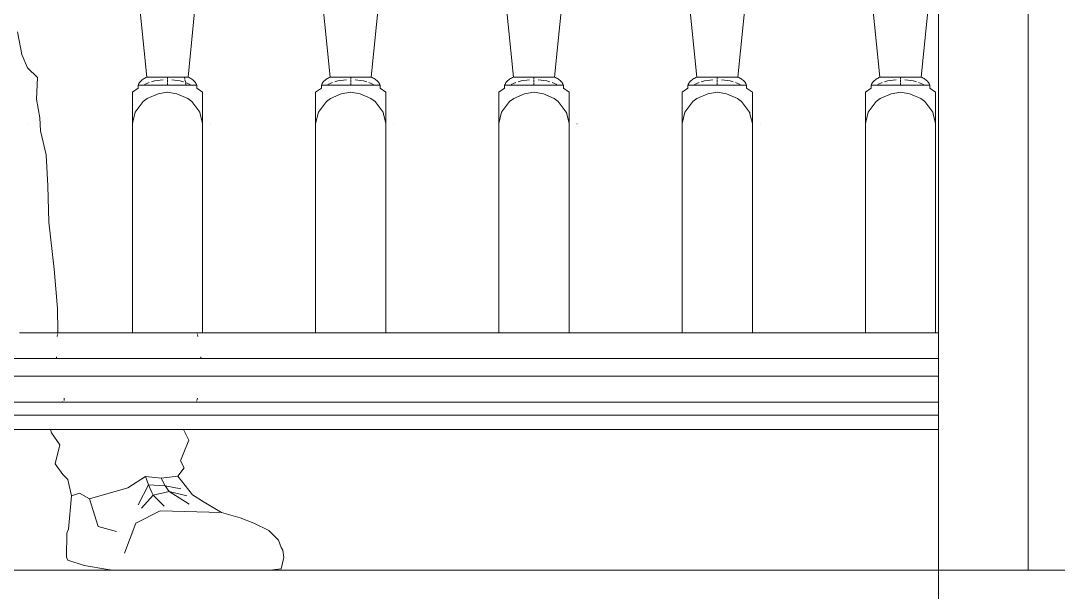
# Model space of a CAD drawing. Header units: inches. Extents: x 16.2 to 49.2, y 7.1 to 20.7.
# Drawn here: x 29.15 to 30.164, y 15.479 to 16.038 of the extents above; entities that cross this region are included whole.
import ezdxf

# ---------------------------------------------------------------- set-up
doc = ezdxf.new("R2010")
doc.units = ezdxf.units.IN
doc.header["$MEASUREMENT"] = 0
doc.layers.add('0inne_gulv', color=252, linetype='Continuous', lineweight=13)

# ---------------------------------------------------------------- blocks, each defined once
blk = doc.blocks.new('DEREK SMALL HOUSE fr')
for p, q in [((-3.5818, -1.536), (-3.5818, -2.6989)), ((-3.6694, -1.6389), (-3.6694, -2.4667)), ((-4.4428, -2.2167), (-4.4554, -2.0927)), ((-4.4027, -2.2167), (-4.3902, -2.0927)), ((-4.2637, -2.2167), (-4.2763, -2.0927)), ((-4.2236, -2.2167), (-4.2111, -2.0927)), ((-4.0846, -2.2167), (-4.0972, -2.0927)), ((-4.0445, -2.2167), (-4.032, -2.0927)), ((-3.9056, -2.2167), (-3.9181, -2.0927)), ((-3.8654, -2.2167), (-3.8529, -2.0927)), ((-3.7265, -2.2167), (-3.739, -2.0927)), ((-3.6863, -2.2167), (-3.6738, -2.0927)), ((-4.5694, -2.1724), (-4.565, -2.1944)), ((-4.565, -2.1944), (-4.5594, -2.2076)), ((-4.5594, -2.2076), (-4.5497, -2.217)), ((-4.5497, -2.217), (-4.5507, -2.2381)), ((-4.4489, -2.2205), (-4.4482, -2.2198)), ((-4.4482, -2.2198), (-4.4474, -2.2191)), ((-4.4474, -2.2191), (-4.4466, -2.2185)), ((-4.4466, -2.2185), (-4.4457, -2.218)), ((-4.4457, -2.218), (-4.4448, -2.2175)), ((-4.4448, -2.2175), (-4.4438, -2.2171)), ((-4.4438, -2.2171), (-4.4428, -2.2167)), ((-4.4428, -2.2167), (-4.4061, -2.2167)), ((-4.4384, -2.2212), (-4.4354, -2.2201)), ((-4.4354, -2.2201), (-4.427, -2.2191)), ((-4.4228, -2.2167), (-4.4228, -2.2185)), ((-4.4228, -2.2191), (-4.4228, -2.2212)), ((-4.4186, -2.2191), (-4.4102, -2.2201)), ((-4.4102, -2.2201), (-4.4072, -2.2212)), ((-4.4058, -2.2185), (-4.4061, -2.2167)), ((-4.4061, -2.2167), (-4.4027, -2.2167)), ((-4.4053, -2.2212), (-4.4057, -2.2191)), ((-4.4017, -2.2171), (-4.4027, -2.2167)), ((-4.4007, -2.2175), (-4.4017, -2.2171)), ((-4.3998, -2.218), (-4.4007, -2.2175)), ((-4.3989, -2.2185), (-4.3998, -2.218)), ((-4.3981, -2.2191), (-4.3989, -2.2185)), ((-4.3973, -2.2198), (-4.3981, -2.2191)), ((-4.3966, -2.2205), (-4.3973, -2.2198)), ((-4.2698, -2.2205), (-4.2691, -2.2198)), ((-4.2691, -2.2198), (-4.2683, -2.2191)), ((-4.2683, -2.2191), (-4.2675, -2.2185)), ((-4.2675, -2.2185), (-4.2666, -2.218)), ((-4.2666, -2.218), (-4.2657, -2.2175)), ((-4.2657, -2.2175), (-4.2647, -2.2171)), ((-4.2647, -2.2171), (-4.2637, -2.2167)), ((-4.2637, -2.2167), (-4.2236, -2.2167)), ((-4.2593, -2.2212), (-4.2563, -2.2201)), ((-4.2563, -2.2201), (-4.2479, -2.2191)), ((-4.2437, -2.2167), (-4.2437, -2.2185)), ((-4.2437, -2.2191), (-4.2437, -2.2212)), ((-4.2395, -2.2191), (-4.2311, -2.2201)), ((-4.2311, -2.2201), (-4.2281, -2.2212)), ((-4.2226, -2.2171), (-4.2236, -2.2167)), ((-4.2216, -2.2175), (-4.2226, -2.2171)), ((-4.2207, -2.218), (-4.2216, -2.2175)), ((-4.2198, -2.2185), (-4.2207, -2.218)), ((-4.219, -2.2191), (-4.2198, -2.2185)), ((-4.2182, -2.2198), (-4.219, -2.2191)), ((-4.2175, -2.2205), (-4.2182, -2.2198)), ((-4.0907, -2.2205), (-4.09, -2.2198)), ((-4.09, -2.2198), (-4.0892, -2.2191)), ((-4.0892, -2.2191), (-4.0884, -2.2185)), ((-4.0884, -2.2185), (-4.0875, -2.218)), ((-4.0875, -2.218), (-4.0866, -2.2175)), ((-4.0866, -2.2175), (-4.0856, -2.2171)), ((-4.0856, -2.2171), (-4.0846, -2.2167)), ((-4.0846, -2.2167), (-4.0445, -2.2167)), ((-4.0802, -2.2212), (-4.0772, -2.2201)), ((-4.0772, -2.2201), (-4.0689, -2.2191)), ((-4.0646, -2.2167), (-4.0646, -2.2185)), ((-4.0646, -2.2191), (-4.0646, -2.2212)), ((-4.0604, -2.2191), (-4.052, -2.2201)), ((-4.052, -2.2201), (-4.049, -2.2212)), ((-4.0435, -2.2171), (-4.0445, -2.2167)), ((-4.0426, -2.2175), (-4.0435, -2.2171)), ((-4.0416, -2.218), (-4.0426, -2.2175)), ((-4.0407, -2.2185), (-4.0416, -2.218)), ((-4.0399, -2.2191), (-4.0407, -2.2185)), ((-4.0391, -2.2198), (-4.0399, -2.2191)), ((-4.0384, -2.2205), (-4.0391, -2.2198)), ((-3.9116, -2.2205), (-3.9109, -2.2198)), ((-3.9109, -2.2198), (-3.9101, -2.2191)), ((-3.9101, -2.2191), (-3.9093, -2.2185)), ((-3.9093, -2.2185), (-3.9084, -2.218)), ((-3.9084, -2.218), (-3.9075, -2.2175)), ((-3.9075, -2.2175), (-3.9065, -2.2171)), ((-3.9065, -2.2171), (-3.9056, -2.2167)), ((-3.9056, -2.2167), (-3.8654, -2.2167)), ((-3.9011, -2.2212), (-3.8981, -2.2201)), ((-3.8981, -2.2201), (-3.8898, -2.2191)), ((-3.8855, -2.2167), (-3.8855, -2.2185)), ((-3.8855, -2.2191), (-3.8855, -2.2212)), ((-3.8813, -2.2191), (-3.8729, -2.2201)), ((-3.8729, -2.2201), (-3.8699, -2.2212)), ((-3.8644, -2.2171), (-3.8654, -2.2167)), ((-3.8635, -2.2175), (-3.8644, -2.2171)), ((-3.8625, -2.218), (-3.8635, -2.2175)), ((-3.8617, -2.2185), (-3.8625, -2.218)), ((-3.8608, -2.2191), (-3.8617, -2.2185)), ((-3.86, -2.2198), (-3.8608, -2.2191)), ((-3.8593, -2.2205), (-3.86, -2.2198)), ((-3.7325, -2.2205), (-3.7318, -2.2198)), ((-3.7318, -2.2198), (-3.731, -2.2191)), ((-3.731, -2.2191), (-3.7302, -2.2185)), ((-3.7302, -2.2185), (-3.7293, -2.218)), ((-3.7293, -2.218), (-3.7284, -2.2175)), ((-3.7284, -2.2175), (-3.7275, -2.2171)), ((-3.7275, -2.2171), (-3.7265, -2.2167)), ((-3.7265, -2.2167), (-3.6863, -2.2167)), ((-3.722, -2.2212), (-3.719, -2.2201)), ((-3.719, -2.2201), (-3.7107, -2.2191)), ((-3.7064, -2.2167), (-3.7064, -2.2185)), ((-3.7064, -2.2191), (-3.7064, -2.2212)), ((-3.7022, -2.2191), (-3.6938, -2.2201)), ((-3.6938, -2.2201), (-3.6908, -2.2212)), ((-3.6853, -2.2171), (-3.6863, -2.2167)), ((-3.6844, -2.2175), (-3.6853, -2.2171)), ((-3.6834, -2.218), (-3.6844, -2.2175)), ((-3.6826, -2.2185), (-3.6834, -2.218)), ((-3.6817, -2.2191), (-3.6826, -2.2185)), ((-3.681, -2.2198), (-3.6817, -2.2191)), ((-3.6802, -2.2205), (-3.681, -2.2198)), ((-4.4571, -2.2314), (-4.4515, -2.2275)), ((-4.4515, -2.2246), (-4.4511, -2.2237)), ((-4.4515, -2.2275), (-4.4515, -2.2246)), ((-4.3941, -2.2246), (-4.4515, -2.2246)), ((-4.4511, -2.2237), (-4.4507, -2.2229)), ((-4.4507, -2.2229), (-4.4502, -2.222)), ((-4.4502, -2.222), (-4.4496, -2.2212)), ((-4.4496, -2.2212), (-4.4489, -2.2205)), ((-4.4451, -2.2237), (-4.4405, -2.222)), ((-4.4228, -2.222), (-4.4228, -2.2237)), ((-4.4048, -2.2237), (-4.4052, -2.222)), ((-4.4051, -2.222), (-4.4005, -2.2237)), ((-4.396, -2.2212), (-4.3966, -2.2205)), ((-4.3954, -2.222), (-4.396, -2.2212)), ((-4.3949, -2.2229), (-4.3954, -2.222)), ((-4.3944, -2.2237), (-4.3949, -2.2229)), ((-4.3941, -2.2246), (-4.3944, -2.2237)), ((-4.3941, -2.2275), (-4.3941, -2.2246)), ((-4.3941, -2.2275), (-4.3885, -2.2314)), ((-4.278, -2.2314), (-4.2724, -2.2275)), ((-4.2724, -2.2246), (-4.272, -2.2237)), ((-4.2724, -2.2275), (-4.2724, -2.2246)), ((-4.215, -2.2246), (-4.2724, -2.2246)), ((-4.272, -2.2237), (-4.2716, -2.2229)), ((-4.2716, -2.2229), (-4.2711, -2.222)), ((-4.2711, -2.222), (-4.2705, -2.2212)), ((-4.2705, -2.2212), (-4.2698, -2.2205)), ((-4.266, -2.2237), (-4.2615, -2.222)), ((-4.2437, -2.222), (-4.2437, -2.2237)), ((-4.226, -2.222), (-4.2214, -2.2237)), ((-4.2169, -2.2212), (-4.2175, -2.2205)), ((-4.2163, -2.222), (-4.2169, -2.2212)), ((-4.2158, -2.2229), (-4.2163, -2.222)), ((-4.2153, -2.2237), (-4.2158, -2.2229)), ((-4.215, -2.2246), (-4.2153, -2.2237)), ((-4.215, -2.2275), (-4.215, -2.2246)), ((-4.215, -2.2275), (-4.2094, -2.2314)), ((-4.0989, -2.2314), (-4.0933, -2.2275)), ((-4.0933, -2.2246), (-4.0929, -2.2237)), ((-4.0933, -2.2275), (-4.0933, -2.2246)), ((-4.0359, -2.2246), (-4.0933, -2.2246)), ((-4.0929, -2.2237), (-4.0925, -2.2229)), ((-4.0925, -2.2229), (-4.092, -2.222)), ((-4.092, -2.222), (-4.0914, -2.2212)), ((-4.0914, -2.2212), (-4.0907, -2.2205)), ((-4.0869, -2.2237), (-4.0824, -2.222)), ((-4.0646, -2.222), (-4.0646, -2.2237)), ((-4.0469, -2.222), (-4.0423, -2.2237)), ((-4.0378, -2.2212), (-4.0384, -2.2205)), ((-4.0372, -2.222), (-4.0378, -2.2212)), ((-4.0367, -2.2229), (-4.0372, -2.222)), ((-4.0362, -2.2237), (-4.0367, -2.2229)), ((-4.0359, -2.2246), (-4.0362, -2.2237)), ((-4.0359, -2.2275), (-4.0359, -2.2246)), ((-4.0359, -2.2275), (-4.0303, -2.2314)), ((-3.9198, -2.2314), (-3.9142, -2.2275)), ((-3.9142, -2.2246), (-3.9138, -2.2237)), ((-3.9142, -2.2275), (-3.9142, -2.2246)), ((-3.8568, -2.2246), (-3.9142, -2.2246)), ((-3.9138, -2.2237), (-3.9134, -2.2229)), ((-3.9134, -2.2229), (-3.9129, -2.222)), ((-3.9129, -2.222), (-3.9123, -2.2212)), ((-3.9123, -2.2212), (-3.9116, -2.2205)), ((-3.9078, -2.2237), (-3.9033, -2.222)), ((-3.8855, -2.222), (-3.8855, -2.2237)), ((-3.8678, -2.222), (-3.8632, -2.2237)), ((-3.8587, -2.2212), (-3.8593, -2.2205)), ((-3.8581, -2.222), (-3.8587, -2.2212)), ((-3.8576, -2.2229), (-3.8581, -2.222)), ((-3.8571, -2.2237), (-3.8576, -2.2229)), ((-3.8568, -2.2246), (-3.8571, -2.2237)), ((-3.8568, -2.2275), (-3.8568, -2.2246)), ((-3.8568, -2.2275), (-3.8512, -2.2314)), ((-3.7407, -2.2314), (-3.7351, -2.2275)), ((-3.7351, -2.2246), (-3.7347, -2.2237)), ((-3.7351, -2.2275), (-3.7351, -2.2246)), ((-3.6777, -2.2246), (-3.7351, -2.2246)), ((-3.7347, -2.2237), (-3.7343, -2.2229)), ((-3.7343, -2.2229), (-3.7338, -2.222)), ((-3.7338, -2.222), (-3.7332, -2.2212)), ((-3.7332, -2.2212), (-3.7325, -2.2205)), ((-3.7287, -2.2237), (-3.7242, -2.222)), ((-3.7064, -2.222), (-3.7064, -2.2237)), ((-3.6887, -2.222), (-3.6841, -2.2237)), ((-3.6796, -2.2212), (-3.6802, -2.2205)), ((-3.679, -2.222), (-3.6796, -2.2212)), ((-3.6785, -2.2229), (-3.679, -2.222)), ((-3.678, -2.2237), (-3.6785, -2.2229)), ((-3.6777, -2.2246), (-3.678, -2.2237)), ((-3.6777, -2.2275), (-3.6777, -2.2246)), ((-3.6777, -2.2275), (-3.6721, -2.2314)), ((-4.5507, -2.2381), (-4.5476, -2.2564)), ((-4.4572, -2.2314), (-4.4571, -2.2314)), ((-4.4571, -2.2314), (-4.4571, -2.2619)), ((-4.4466, -2.2404), (-4.4544, -2.2509)), ((-4.4426, -2.2376), (-4.4466, -2.2404)), ((-4.432, -2.2328), (-4.4426, -2.2376)), ((-4.432, -2.2328), (-4.4229, -2.2314)), ((-4.4228, -2.2314), (-4.4229, -2.2314)), ((-4.4228, -2.2314), (-4.4227, -2.2314)), ((-4.4227, -2.2314), (-4.4136, -2.2328)), ((-4.403, -2.2376), (-4.4136, -2.2328)), ((-4.403, -2.2376), (-4.399, -2.2404)), ((-4.399, -2.2404), (-4.3912, -2.2509)), ((-4.3885, -2.2618), (-4.3885, -2.2314)), ((-4.3885, -2.2314), (-4.3884, -2.2314)), ((-4.2781, -2.2314), (-4.278, -2.2314)), ((-4.278, -2.2314), (-4.278, -2.2619)), ((-4.2675, -2.2404), (-4.2753, -2.2509)), ((-4.2635, -2.2376), (-4.2675, -2.2404)), ((-4.2529, -2.2328), (-4.2635, -2.2376)), ((-4.2529, -2.2328), (-4.2438, -2.2314)), ((-4.2437, -2.2314), (-4.2438, -2.2314)), ((-4.2437, -2.2314), (-4.2436, -2.2314)), ((-4.2436, -2.2314), (-4.2345, -2.2328)), ((-4.2239, -2.2376), (-4.2345, -2.2328)), ((-4.2239, -2.2376), (-4.2199, -2.2404)), ((-4.2199, -2.2404), (-4.2121, -2.2509)), ((-4.2094, -2.2618), (-4.2094, -2.2314)), ((-4.2094, -2.2314), (-4.2093, -2.2314)), ((-4.099, -2.2314), (-4.0989, -2.2314)), ((-4.0989, -2.2314), (-4.0989, -2.2619)), ((-4.0884, -2.2404), (-4.0963, -2.2509)), ((-4.0844, -2.2376), (-4.0884, -2.2404)), ((-4.0738, -2.2328), (-4.0844, -2.2376)), ((-4.0738, -2.2328), (-4.0647, -2.2314)), ((-4.0646, -2.2314), (-4.0647, -2.2314)), ((-4.0646, -2.2314), (-4.0645, -2.2314)), ((-4.0645, -2.2314), (-4.0554, -2.2328)), ((-4.0448, -2.2376), (-4.0554, -2.2328)), ((-4.0448, -2.2376), (-4.0409, -2.2404)), ((-4.0409, -2.2404), (-4.033, -2.2509)), ((-4.0303, -2.2618), (-4.0303, -2.2314)), ((-4.0303, -2.2314), (-4.0302, -2.2314)), ((-3.9199, -2.2314), (-3.9198, -2.2314)), ((-3.9198, -2.2314), (-3.9198, -2.2619)), ((-3.9093, -2.2404), (-3.9172, -2.2509)), ((-3.9053, -2.2376), (-3.9093, -2.2404)), ((-3.8947, -2.2328), (-3.9053, -2.2376)), ((-3.8947, -2.2328), (-3.8856, -2.2314)), ((-3.8855, -2.2314), (-3.8856, -2.2314)), ((-3.8855, -2.2314), (-3.8854, -2.2314)), ((-3.8854, -2.2314), (-3.8763, -2.2328)), ((-3.8657, -2.2376), (-3.8763, -2.2328)), ((-3.8657, -2.2376), (-3.8618, -2.2404)), ((-3.8618, -2.2404), (-3.8539, -2.2509)), ((-3.8512, -2.2618), (-3.8512, -2.2314)), ((-3.8512, -2.2314), (-3.8512, -2.2314)), ((-3.7408, -2.2314), (-3.7407, -2.2314)), ((-3.7407, -2.2314), (-3.7407, -2.2619)), ((-3.7302, -2.2404), (-3.7381, -2.2509)), ((-3.7263, -2.2376), (-3.7302, -2.2404)), ((-3.7156, -2.2328), (-3.7263, -2.2376)), ((-3.7156, -2.2328), (-3.7065, -2.2314)), ((-3.7064, -2.2314), (-3.7065, -2.2314)), ((-3.7064, -2.2314), (-3.7063, -2.2314)), ((-3.7063, -2.2314), (-3.6972, -2.2328)), ((-3.6866, -2.2376), (-3.6972, -2.2328)), ((-3.6866, -2.2376), (-3.6827, -2.2404)), ((-3.6827, -2.2404), (-3.6748, -2.2509)), ((-3.6721, -2.2618), (-3.6721, -2.2314)), ((-3.6721, -2.2314), (-3.6721, -2.2314)), ((-4.3885, -2.248), (-4.3884, -2.248)), ((-4.2094, -2.248), (-4.2093, -2.248)), ((-4.0303, -2.248), (-4.0302, -2.248)), ((-3.8512, -2.248), (-3.8511, -2.248)), ((-3.6721, -2.248), (-3.6721, -2.248)), ((-4.5476, -2.2564), (-4.5468, -2.2692)), ((-4.4544, -2.2509), (-4.4571, -2.2619)), ((-4.3908, -2.2524), (-4.3912, -2.2509)), ((-4.3908, -2.2524), (-4.3911, -2.2509)), ((-4.3885, -2.2618), (-4.3908, -2.2524)), ((-4.2753, -2.2509), (-4.278, -2.2619)), ((-4.2117, -2.2524), (-4.2121, -2.2509)), ((-4.2117, -2.2524), (-4.212, -2.2509)), ((-4.2094, -2.2618), (-4.2117, -2.2524)), ((-4.0963, -2.2509), (-4.0989, -2.2619)), ((-4.0326, -2.2524), (-4.033, -2.2509)), ((-4.0326, -2.2524), (-4.0329, -2.2509)), ((-4.0303, -2.2618), (-4.0326, -2.2524)), ((-3.9172, -2.2509), (-3.9198, -2.2619)), ((-3.8535, -2.2524), (-3.8539, -2.2509)), ((-3.8535, -2.2524), (-3.8538, -2.2509)), ((-3.8512, -2.2618), (-3.8535, -2.2524)), ((-3.7381, -2.2509), (-3.7407, -2.2619)), ((-3.6744, -2.2524), (-3.6748, -2.2509)), ((-3.6744, -2.2524), (-3.6748, -2.2509)), ((-3.6721, -2.2618), (-3.6744, -2.2524)), ((-4.5598, -2.2622), (-4.5598, -2.2622)), ((-4.5468, -2.2692), (-4.5414, -2.2926)), ((-4.4571, -2.4667), (-4.4571, -2.2619)), ((-4.3885, -2.2618), (-4.3885, -2.2622)), ((-4.3885, -2.2622), (-4.3885, -2.4667)), ((-4.3884, -2.2622), (-4.3885, -2.2622)), ((-4.3884, -2.2622), (-4.3885, -2.2622)), ((-4.3885, -2.2622), (-4.3884, -2.2622)), ((-4.3884, -2.2622), (-4.3884, -2.4667)), ((-4.3884, -2.2622), (-4.3884, -2.4667)), ((-4.3808, -2.2622), (-4.3807, -2.2622)), ((-4.278, -2.4667), (-4.278, -2.2619)), ((-4.2094, -2.2618), (-4.2094, -2.2622)), ((-4.2094, -2.2622), (-4.2094, -2.4667)), ((-4.2093, -2.2622), (-4.2094, -2.2622)), ((-4.2093, -2.2622), (-4.2094, -2.2622)), ((-4.2094, -2.2622), (-4.2093, -2.2622)), ((-4.2093, -2.2622), (-4.2093, -2.4667)), ((-4.2093, -2.2622), (-4.2093, -2.4667)), ((-4.2017, -2.2622), (-4.2016, -2.2622)), ((-4.0989, -2.4667), (-4.0989, -2.2619)), ((-4.0303, -2.2618), (-4.0303, -2.2622)), ((-4.0303, -2.2622), (-4.0303, -2.4667)), ((-4.0302, -2.2622), (-4.0303, -2.2622)), ((-4.0302, -2.2622), (-4.0303, -2.2622)), ((-4.0303, -2.2622), (-4.0302, -2.2622)), ((-4.0302, -2.2622), (-4.0302, -2.4667)), ((-4.0302, -2.2622), (-4.0302, -2.4667)), ((-4.0226, -2.2622), (-4.0225, -2.2622)), ((-3.9198, -2.4667), (-3.9198, -2.2619)), ((-3.8512, -2.2618), (-3.8512, -2.2622)), ((-3.8512, -2.2622), (-3.8512, -2.4667)), ((-3.8511, -2.2622), (-3.8512, -2.2622)), ((-3.8511, -2.2622), (-3.8512, -2.2622)), ((-3.8512, -2.2622), (-3.8511, -2.2622)), ((-3.8511, -2.2622), (-3.8511, -2.4667)), ((-3.8511, -2.2622), (-3.8511, -2.4667)), ((-3.8435, -2.2622), (-3.8434, -2.2622)), ((-3.7407, -2.4667), (-3.7407, -2.2619)), ((-3.6721, -2.2618), (-3.6721, -2.2622)), ((-3.6721, -2.2622), (-3.6721, -2.4667)), ((-3.6721, -2.2622), (-3.6721, -2.2622)), ((-3.6721, -2.2622), (-3.6721, -2.4667)), ((-3.6721, -2.2622), (-3.6721, -2.2622)), ((-3.6721, -2.2622), (-3.6721, -2.4667)), ((-3.6721, -2.2622), (-3.6721, -2.2622)), ((-4.5414, -2.2926), (-4.5397, -2.323)), ((-4.5397, -2.323), (-4.5388, -2.3583)), ((-4.5388, -2.3583), (-4.5334, -2.4045)), ((-4.5334, -2.4045), (-4.5301, -2.4428)), ((-4.5301, -2.4428), (-4.5299, -2.4653)), ((-4.53, -2.4667), (-4.5675, -2.4667)), ((-4.5302, -2.4684), (-4.5304, -2.4704)), ((-4.53, -2.4667), (-4.5301, -2.4672)), ((-4.5299, -2.4653), (-4.53, -2.4667)), ((-4.4571, -2.4667), (-4.53, -2.4667)), ((-4.3937, -2.4667), (-4.4571, -2.4667)), ((-4.3936, -2.4672), (-4.3937, -2.4667)), ((-4.3885, -2.4667), (-4.3937, -2.4667)), ((-4.3931, -2.4704), (-4.3934, -2.4684)), ((-4.3884, -2.4667), (-4.3885, -2.4667)), ((-4.278, -2.4667), (-4.3884, -2.4667)), ((-4.2094, -2.4667), (-4.278, -2.4667)), ((-4.2093, -2.4667), (-4.2094, -2.4667)), ((-4.0989, -2.4667), (-4.2093, -2.4667)), ((-4.0303, -2.4667), (-4.0989, -2.4667)), ((-4.0302, -2.4667), (-4.0303, -2.4667)), ((-3.9198, -2.4667), (-4.0302, -2.4667)), ((-3.8512, -2.4667), (-3.9198, -2.4667)), ((-3.8511, -2.4667), (-3.8512, -2.4667)), ((-3.7407, -2.4667), (-3.8511, -2.4667)), ((-3.6721, -2.4667), (-3.7407, -2.4667)), ((-3.6721, -2.4667), (-3.6721, -2.4667)), ((-3.6694, -2.4667), (-3.6721, -2.4667)), ((-3.6694, -2.4667), (-3.6694, -2.4917)), ((-3.6694, -2.4917), (-5.5789, -2.4917)), ((-4.5312, -2.49), (-4.5311, -2.4913)), ((-4.3901, -2.4913), (-4.3903, -2.49)), ((-3.6694, -2.4917), (-3.6694, -2.509)), ((-4.5287, -2.509), (-4.6544, -2.509)), ((-4.5287, -2.509), (-4.5285, -2.5094)), ((-4.3894, -2.509), (-4.5287, -2.509)), ((-4.3894, -2.5094), (-4.3894, -2.509)), ((-3.6694, -2.509), (-4.3894, -2.509)), ((-3.6694, -2.509), (-3.6694, -2.5344)), ((-4.5257, -2.5344), (-4.658, -2.5344)), ((-4.5252, -2.5339), (-4.5257, -2.5344)), ((-4.3946, -2.5344), (-4.5257, -2.5344)), ((-4.5238, -2.5307), (-4.5236, -2.5326)), ((-4.5236, -2.5326), (-4.5237, -2.5327)), ((-4.3946, -2.5344), (-4.3944, -2.5339)), ((-3.6694, -2.5344), (-4.3946, -2.5344)), ((-4.394, -2.5327), (-4.3934, -2.5307)), ((-3.6694, -2.5344), (-3.6694, -2.5473)), ((-3.6694, -2.5473), (-5.5789, -2.5473)), ((-3.6694, -2.5473), (-3.6694, -2.5611)), ((-4.537, -2.5611), (-4.6586, -2.5611)), ((-4.537, -2.5611), (-4.5361, -2.5643)), ((-4.4072, -2.5611), (-4.537, -2.5611)), ((-4.5361, -2.5643), (-4.5279, -2.5762)), ((-4.4018, -2.5717), (-4.4072, -2.5611)), ((-3.6694, -2.5611), (-4.4072, -2.5611)), ((-3.6694, -2.5611), (-3.6694, -2.6989)), ((-4.4073, -2.5853), (-4.4018, -2.5717)), ((-4.5279, -2.5762), (-4.5324, -2.5948)), ((-4.41, -2.5917), (-4.4073, -2.5853)), ((-4.5324, -2.5948), (-4.5249, -2.6052)), ((-4.4066, -2.5987), (-4.41, -2.5917)), ((-4.5249, -2.6052), (-4.5202, -2.6102)), ((-4.4127, -2.6067), (-4.4066, -2.5987)), ((-4.5202, -2.6102), (-4.5164, -2.6262)), ((-4.4441, -2.6071), (-4.4614, -2.6182)), ((-4.4413, -2.6152), (-4.4514, -2.635)), ((-4.4288, -2.6087), (-4.4441, -2.6071)), ((-4.4441, -2.6071), (-4.4413, -2.6152)), ((-4.4413, -2.6152), (-4.4382, -2.6227)), ((-4.4251, -2.6164), (-4.4413, -2.6152)), ((-4.4288, -2.6087), (-4.4127, -2.6067)), ((-4.4288, -2.6087), (-4.4251, -2.6164)), ((-4.4127, -2.6067), (-4.3983, -2.6251)), ((-4.5086, -2.6236), (-4.5164, -2.6262)), ((-4.4989, -2.629), (-4.5086, -2.6236)), ((-4.4614, -2.6182), (-4.4989, -2.629)), ((-4.4368, -2.6253), (-4.4481, -2.638)), ((-4.4382, -2.6227), (-4.4368, -2.6253)), ((-4.4368, -2.6253), (-4.421, -2.6218)), ((-4.4368, -2.6253), (-4.4261, -2.6363)), ((-4.4251, -2.6164), (-4.421, -2.6218)), ((-4.4096, -2.6193), (-4.4251, -2.6164)), ((-4.4038, -2.6262), (-4.421, -2.6218)), ((-4.421, -2.6218), (-4.4014, -2.6342)), ((-4.3983, -2.6251), (-4.3868, -2.6323)), ((-4.5164, -2.6262), (-4.5196, -2.6586)), ((-4.4989, -2.629), (-4.4904, -2.6562)), ((-4.3868, -2.6323), (-4.3701, -2.6423)), ((-4.4299, -2.6406), (-4.4536, -2.6528)), ((-4.3701, -2.6423), (-4.4299, -2.6406)), ((-4.3517, -2.6474), (-4.3701, -2.6423)), ((-4.4904, -2.6562), (-4.4726, -2.6609)), ((-4.4536, -2.6528), (-4.4648, -2.6822)), ((-4.3385, -2.6529), (-4.3517, -2.6474)), ((-4.3238, -2.66), (-4.3385, -2.6529)), ((-4.5212, -2.6626), (-4.5213, -2.6861)), ((-4.5196, -2.6586), (-4.5212, -2.6626)), ((-4.3142, -2.6694), (-4.3238, -2.66)), ((-4.3118, -2.6767), (-4.3142, -2.6694)), ((-4.5213, -2.6861), (-4.5202, -2.689)), ((-4.3099, -2.6793), (-4.3118, -2.6767)), ((-4.3115, -2.6975), (-4.3092, -2.6864)), ((-4.3092, -2.6864), (-4.3099, -2.6793)), ((-4.5202, -2.689), (-4.5043, -2.6941)), ((-4.5043, -2.6941), (-4.481, -2.6981)), ((-6.2165, -2.6989), (1.0874, -2.6989)), ((-4.4758, -2.6989), (-4.6571, -2.6989)), ((-4.481, -2.6981), (-4.4758, -2.6989)), ((-4.3228, -2.6989), (-4.4758, -2.6989)), ((-4.3228, -2.6989), (-4.3115, -2.6975)), ((-4.3228, -2.6989), (-3.6694, -2.6989)), ((-3.5818, -2.6989), (-3.6694, -2.6989)), ((-3.4941, -2.6989), (-3.5818, -2.6989))]:
    blk.add_line(p, q)
at = {"layer": '0inne_gulv'}
blk.add_line((-3.6694, -2.6989), (-3.6694, -3.1089), dxfattribs=at)

msp = doc.modelspace()

# ---------------------------------------------------------------- block references
at = {"layer": '0inne_gulv'}
msp.add_blockref('DEREK SMALL HOUSE fr', (33.7165, 18.1994), dxfattribs=at)

doc.saveas('drawing.dxf')
